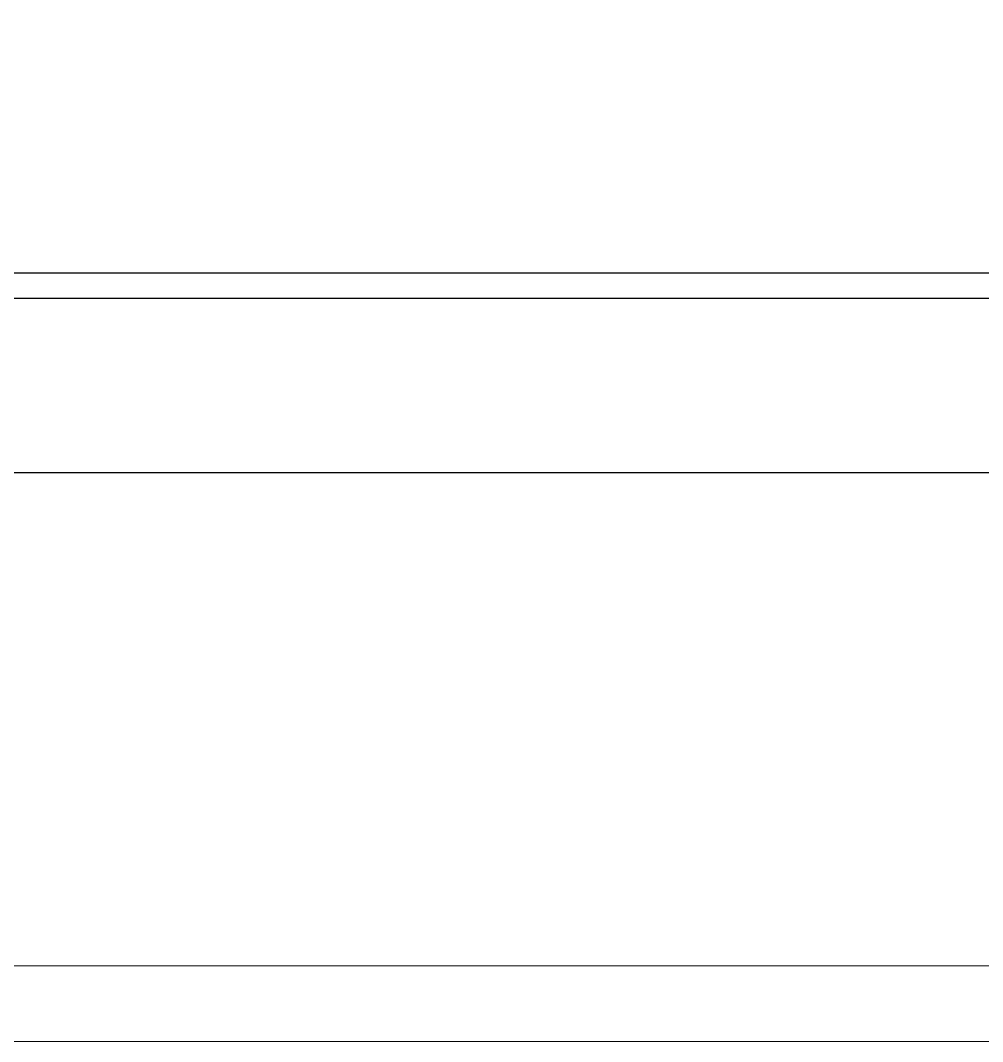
# Model space of a CAD drawing. Header units: millimetres. Extents: x -27104 to 125781, y -3376 to 46996.
# Drawn here: x 118910.08 to 118928.97, y 18682.55 to 18702.6 of the extents above; entities that cross this region are included whole.
import ezdxf

# ---------------------------------------------------------------- set-up
doc = ezdxf.new("R2010")
doc.units = ezdxf.units.MM
doc.header["$LTSCALE"] = 100
doc.header["$MEASUREMENT"] = 0
doc.layers.get('0').update_dxf_attribs({"linetype": 'CONTINUOUS'})
for name, color, linetype in [('ELE7 (0.07)', 8, 'CONTINUOUS'), ('ELE9', 9, 'CONTINUOUS'), ('OVERHEAD DOOR - 1', 4, 'CONTINUOUS'), ('OVERHEAD DOOR - ELE', 9, 'CONTINUOUS'), ('주차-화물', 251, 'CONTINUOUS')]:
    doc.layers.add(name, color=color, linetype=linetype)

# ---------------------------------------------------------------- blocks, each defined once
blk = doc.blocks.new('A$C9dd89177')
at = {"layer": '주차-화물', "ltscale": 0.1}
blk.add_lwpolyline([(0, 0), (11000, 0), (11000, 3250), (0, 3250), (0, 0), (11000, 3250)], dxfattribs=at)
blk = doc.blocks.new('A$Cd9954a8d')
at = {"layer": 'ELE7 (0.07)', "ltscale": 0.002}
blk.add_line((7675, 654.2), (10125, 654.2), dxfattribs=at)
at = {"layer": 'OVERHEAD DOOR - 1', "lineweight": 0}
for p, q in [((10170.4, 159.2), (7629.6, 159.2)), ((7629.6, 83.2), (10170.4, 83.2))]:
    blk.add_line(p, q, dxfattribs=at)
at = {"layer": 'OVERHEAD DOOR - ELE', "ltscale": 0.002}
blk.add_line((10125, 854.2), (7675, 854.2), dxfattribs=at)
blk = doc.blocks.new('ggtyu')
at = {"layer": 'ELE9', "color": 253, "ltscale": 0.1, "xscale": 0.01956378461538462, "yscale": 0.01956378461538462, "zscale": 0.01956378461538462, "rotation": 270}
blk.add_blockref('A$C9dd89177', (57307.811, 18912.347), dxfattribs=at)
at = {"layer": 'ELE9', "color": 253, "ltscale": 0.1, "xscale": 0.01956378461538462, "yscale": 0.01956378461538462, "zscale": 0.01956378461538462}
blk.add_blockref('A$Cd9954a8d', (57168.419, 18680.923), dxfattribs=at)

msp = doc.modelspace()

# ---------------------------------------------------------------- block references
msp.add_blockref('ggtyu', (61575, 0))

doc.saveas('drawing.dxf')
